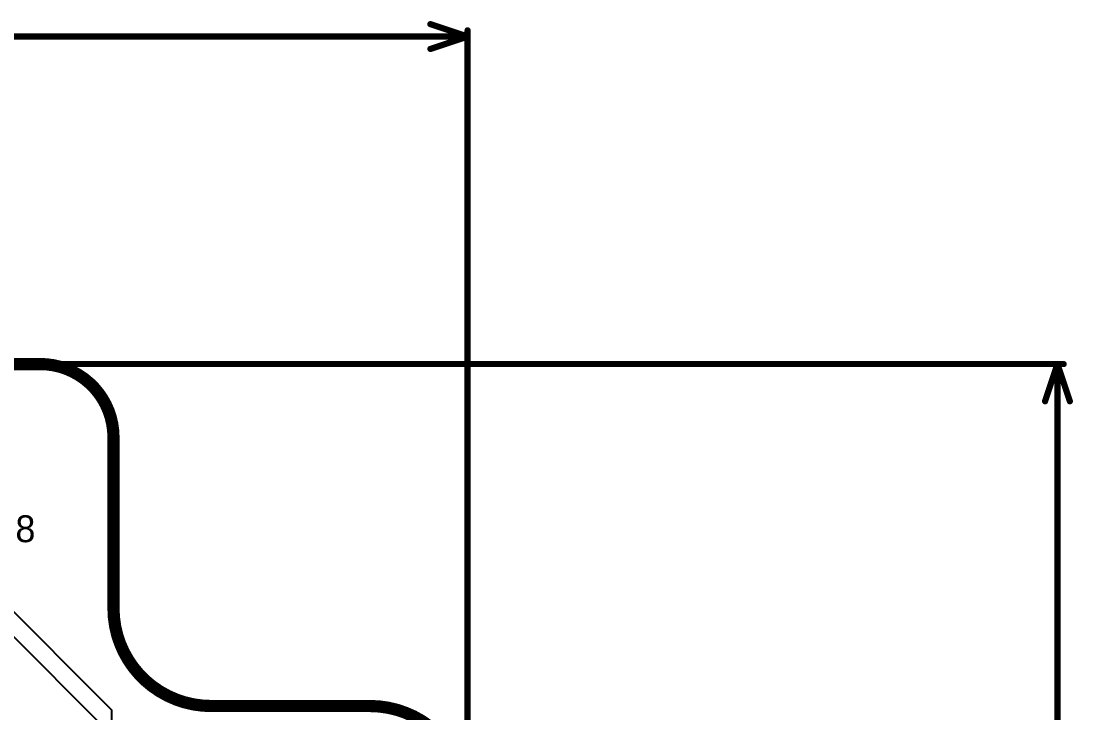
# Model space of a CAD drawing. Header units: millimetres. Extents: x -0.28 to 4.38, y -0.01 to 4.88.
# Drawn here: x 2.669 to 4.365, y 3.765 to 4.88 of the extents above; entities that cross this region are included whole.
import ezdxf

# ---------------------------------------------------------------- set-up
doc = ezdxf.new("R2010")
doc.units = ezdxf.units.MM
doc.header["$MEASUREMENT"] = 0
for name, color, linetype in [('BottomLayer', 5, 'Continuous'), ('Mechanical1', 6, 'Continuous'), ('Mechanical7', 56, 'Continuous'), ('TopLayer', 1, 'Continuous'), ('TopOverlay', 2, 'Continuous'), ('TopPaste', 8, 'Continuous'), ('TopSolder', 216, 'Continuous')]:
    doc.layers.add(name, color=color, linetype=linetype)

# ---------------------------------------------------------------- blocks, each defined once
blk = doc.blocks.new('SOT23____138_3')
at = {"layer": 'Mechanical7', "const_width": 0.00394}
for points in [[(-0.0512, -0.0512), (-0.0512, 0.0492)], [(-0.0512, 0.0492), (0.0512, 0.0492)], [(0.0512, -0.0512), (0.0512, 0.0492)], [(-0.0512, -0.0512), (0.0512, -0.0512)]]:
    blk.add_lwpolyline(points, dxfattribs=at)
at = {"layer": 'Mechanical7', "const_width": 0.00197}
for points in [[(-0.0522, 0.0492, 1), (-0.0502, 0.0492, 1)], [(-0.0522, 0.0492, 1), (-0.0502, 0.0492, 1)], [(0.0502, 0.0492, 1), (0.0522, 0.0492, 1)], [(0.0502, 0.0492, 1), (0.0522, 0.0492, 1)], [(-0.0522, -0.0512, 1), (-0.0502, -0.0512, 1)], [(-0.0522, -0.0512, 1), (-0.0502, -0.0512, 1)], [(0.0502, -0.0512, 1), (0.0522, -0.0512, 1)], [(0.0502, -0.0512, 1), (0.0522, -0.0512, 1)]]:
    blk.add_lwpolyline(points, format="xyb", close=True, dxfattribs=at)
at = {"layer": 'Mechanical7'}
for points in [[(-0.0118, 0.0492), (0.0118, 0.0492), (-0.0118, 0.0591), (0.0118, 0.0591)], [(-0.0246, -0.0502), (-0.0482, -0.0502), (-0.0246, -0.06), (-0.0482, -0.06)], [(0.0482, -0.0502), (0.0246, -0.0502), (0.0482, -0.06), (0.0246, -0.06)]]:
    blk.add_solid(points, dxfattribs=at)
at = {"layer": 'TopLayer'}
for points in [[(-0.0177, 0.0305), (0.0177, 0.0305), (-0.0177, 0.0679), (0.0177, 0.0679)], [(-0.0551, -0.0679), (-0.0197, -0.0679), (-0.0551, -0.0305), (-0.0197, -0.0305)], [(0.0199, -0.0679), (0.0553, -0.0679), (0.0199, -0.0305), (0.0553, -0.0305)]]:
    blk.add_solid(points, dxfattribs=at)
at = {"layer": 'TopOverlay', "const_width": 0.00787}
for points in [[(-0.0512, 0.0492), (-0.0335, 0.0492)], [(-0.0512, -0.0148), (-0.0512, 0.0492)], [(0.0335, 0.0492), (0.0512, 0.0492)], [(0.0512, -0.0148), (0.0512, 0.0492)]]:
    blk.add_lwpolyline(points, dxfattribs=at)
at = {"layer": 'TopOverlay', "const_width": 0.00394}
for points in [[(-0.0531, 0.0492, 1), (-0.0492, 0.0492, 1)], [(-0.0531, 0.0492, 1), (-0.0492, 0.0492, 1)], [(-0.0354, 0.0492, 1), (-0.0315, 0.0492, 1)], [(0.0315, 0.0492, 1), (0.0354, 0.0492, 1)], [(0.0492, 0.0492, 1), (0.0531, 0.0492, 1)], [(0.0492, 0.0492, 1), (0.0531, 0.0492, 1)], [(-0.0531, -0.0148, 1), (-0.0492, -0.0148, 1)], [(0.0492, -0.0148, 1), (0.0531, -0.0148, 1)]]:
    blk.add_lwpolyline(points, format="xyb", close=True, dxfattribs=at)
at = {"layer": 'TopPaste'}
for points in [[(-0.0177, 0.0305), (0.0177, 0.0305), (-0.0177, 0.0679), (0.0177, 0.0679)], [(-0.0551, -0.0679), (-0.0197, -0.0679), (-0.0551, -0.0305), (-0.0197, -0.0305)], [(0.0199, -0.0679), (0.0553, -0.0679), (0.0199, -0.0305), (0.0553, -0.0305)]]:
    blk.add_solid(points, dxfattribs=at)
at = {"layer": 'TopSolder'}
for points in [[(-0.0217, 0.0265), (0.0217, 0.0265), (-0.0217, 0.0719), (0.0217, 0.0719)], [(-0.0591, -0.0719), (-0.0157, -0.0719), (-0.0591, -0.0265), (-0.0157, -0.0265)], [(0.0159, -0.0719), (0.0593, -0.0719), (0.0159, -0.0265), (0.0593, -0.0265)]]:
    blk.add_solid(points, dxfattribs=at)
at = {"layer": 'Mechanical7'}
for s, p in [('Q5', (-0.0472, 0.0295)), ('BSS138', (0.09, 0.035))]:
    blk.add_text(s, height=0.04331, rotation=360, dxfattribs=at).set_placement(p)

msp = doc.modelspace()

# ---------------------------------------------------------------- linework, layer by layer
at = {"layer": 'BottomLayer'}
msp.add_line((2.37, 4.175), (2.845, 3.7), dxfattribs=at)
at = {"layer": 'Mechanical1'}
for points, const_width in [([(0.6924, 4.3271), (2.7003, 4.3271)], 0.0197), ([(0.6924, 4.3271), (2.7003, 4.3271)], 0.0118), ([(2.8184, 3.9334), (2.8184, 4.209)], 0.0197), ([(2.8184, 3.9334), (2.8184, 4.209)], 0.0118), ([(2.9759, 3.7759), (3.2318, 3.7759)], 0.0197), ([(2.9759, 3.7759), (3.2318, 3.7759)], 0.0118)]:
    msp.add_lwpolyline(points, dxfattribs=dict(at, const_width=const_width))
for points, const_width in [([(2.6953, 4.3271, 1), (2.7052, 4.3271, 1)], 0.00984), ([(2.6953, 4.3271, 1), (2.7052, 4.3271, 1)], 0.00984), ([(2.6973, 4.3271, 1), (2.7032, 4.3271, 1)], 0.00591), ([(2.6973, 4.3271, 1), (2.7032, 4.3271, 1)], 0.00591), ([(2.8135, 4.209, 1), (2.8233, 4.209, 1)], 0.00984), ([(2.8135, 4.209, 1), (2.8233, 4.209, 1)], 0.00984), ([(2.8154, 4.209, 1), (2.8213, 4.209, 1)], 0.00591), ([(2.8154, 4.209, 1), (2.8213, 4.209, 1)], 0.00591), ([(2.8135, 3.9334, 1), (2.8233, 3.9334, 1)], 0.00984), ([(2.8135, 3.9334, 1), (2.8233, 3.9334, 1)], 0.00984), ([(2.8154, 3.9334, 1), (2.8213, 3.9334, 1)], 0.00591), ([(2.8154, 3.9334, 1), (2.8213, 3.9334, 1)], 0.00591), ([(2.9709, 3.7759, 1), (2.9808, 3.7759, 1)], 0.00984), ([(2.9709, 3.7759, 1), (2.9808, 3.7759, 1)], 0.00984), ([(2.9729, 3.7759, 1), (2.9788, 3.7759, 1)], 0.00591), ([(2.9729, 3.7759, 1), (2.9788, 3.7759, 1)], 0.00591), ([(3.2268, 3.7759, 1), (3.2367, 3.7759, 1)], 0.00984), ([(3.2268, 3.7759, 1), (3.2367, 3.7759, 1)], 0.00984), ([(3.2288, 3.7759, 1), (3.2347, 3.7759, 1)], 0.00591), ([(3.2288, 3.7759, 1), (3.2347, 3.7759, 1)], 0.00591)]:
    msp.add_lwpolyline(points, format="xyb", close=True, dxfattribs=dict(at, const_width=const_width))
for points, const_width in [([(2.7003, 4.3271, -0.414214), (2.8184, 4.209)], 0.0197), ([(2.7003, 4.3271, -0.414214), (2.8184, 4.209)], 0.0118), ([(2.9759, 3.7759, -0.414214), (2.8184, 3.9334)], 0.0197), ([(2.9759, 3.7759, -0.414214), (2.8184, 3.9334)], 0.0118), ([(3.2318, 3.7759, -0.414214), (3.3892, 3.6184)], 0.0197), ([(3.2318, 3.7759, -0.414214), (3.3892, 3.6184)], 0.0118)]:
    msp.add_lwpolyline(points, format="xyb", dxfattribs=dict(at, const_width=const_width))
at = {"layer": 'TopLayer'}
for p, q in [((2.4704, 4.1146), (2.815, 3.77)), ((2.815, 3.77), (2.815, 3.4609))]:
    msp.add_line(p, q, dxfattribs=at)
at = {"layer": 'TopLayer', "const_width": 0.01}
for points in [[(3.3292, 4.875), (3.3892, 4.855)], [(3.3892, 3.6383), (3.3892, 4.865)], [(1.8313, 4.855), (3.3892, 4.855)], [(3.3292, 4.835), (3.3892, 4.855)], [(2.7103, 4.3271), (4.35, 4.3271)], [(4.32, 4.2671), (4.34, 4.3271)], [(4.34, 4.3271), (4.36, 4.2671)], [(4.34, 2.511), (4.34, 4.3271)]]:
    msp.add_lwpolyline(points, dxfattribs=at)
at = {"layer": 'TopLayer', "const_width": 0.005}
for points in [[(3.3267, 4.875, 1), (3.3317, 4.875, 1)], [(3.3867, 4.865, 1), (3.3917, 4.865, 1)], [(3.3867, 4.855, 1), (3.3917, 4.855, 1)], [(3.3867, 4.855, 1), (3.3917, 4.855, 1)], [(3.3867, 4.855, 1), (3.3917, 4.855, 1)], [(3.3267, 4.835, 1), (3.3317, 4.835, 1)], [(2.7078, 4.3271, 1), (2.7128, 4.3271, 1)], [(4.3375, 4.3271, 1), (4.3425, 4.3271, 1)], [(4.3375, 4.3271, 1), (4.3425, 4.3271, 1)], [(4.3375, 4.3271, 1), (4.3425, 4.3271, 1)], [(4.3475, 4.3271, 1), (4.3525, 4.3271, 1)], [(4.3175, 4.2671, 1), (4.3225, 4.2671, 1)], [(4.3575, 4.2671, 1), (4.3625, 4.2671, 1)]]:
    msp.add_lwpolyline(points, format="xyb", close=True, dxfattribs=at)

# ---------------------------------------------------------------- block references
msp.add_blockref('SOT23____138_3', (2.39, 4.005))

doc.saveas('drawing.dxf')
